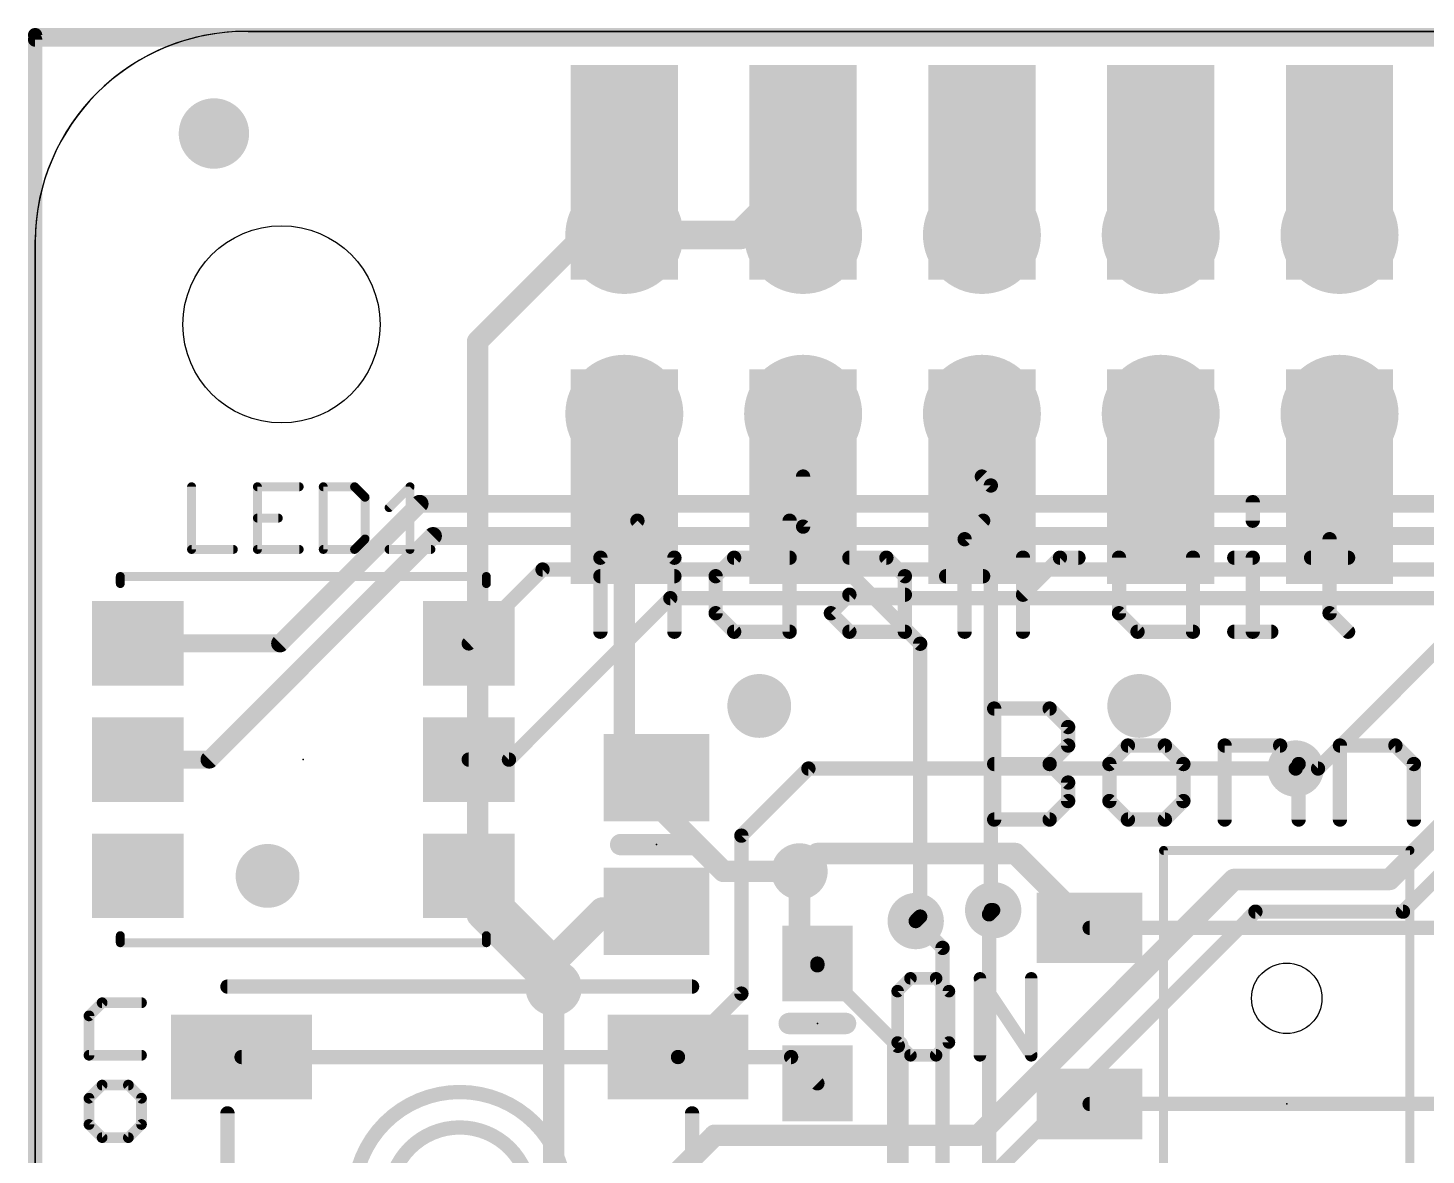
# Model space of a CAD drawing. Extents: x -0.1 to 65.1, y -0.2 to 30.7.
# Drawn here: x -0.1 to 19.76, y 14.71 to 30.71 of the extents above; entities that cross this region are included whole.
import ezdxf

# ---------------------------------------------------------------- set-up
doc = ezdxf.new("R2010")
doc.units = 0
for name, color, linetype in [('1', 12, 'CONTINUOUS'), ('16', 5, 'CONTINUOUS'), ('17', 110, 'CONTINUOUS'), ('18', 110, 'CONTINUOUS'), ('20', 4, 'CONTINUOUS'), ('21', 40, 'CONTINUOUS'), ('23', 40, 'CONTINUOUS')]:
    doc.layers.add(name, color=color, linetype=linetype)

# ---------------------------------------------------------------- blocks, each defined once
blk = doc.blocks.new('RECT')
blk.add_solid([(-0.5, -0.5), (0.5, -0.5), (-0.5, 0.5), (0.5, 0.5)])
blk = doc.blocks.new('ROUNDP')
at = {"const_width": 0.5}
blk.add_lwpolyline([(0, -0.25, 1), (0, 0.25, 1), (0, -0.25)], format="xyb", dxfattribs=at)
blk = doc.blocks.new('PIE')
at = {"const_width": 0.5}
blk.add_lwpolyline([(0, -0.25, 1), (0, 0.25, 1), (0, -0.25)], format="xyb", dxfattribs=at)
blk = doc.blocks.new('ROUNDV')
at = {"const_width": 0.5}
blk.add_lwpolyline([(0, -0.25, 1), (0, 0.25, 1), (0, -0.25)], format="xyb", dxfattribs=at)

msp = doc.modelspace()

# ---------------------------------------------------------------- linework, layer by layer
at = {"layer": '1'}
for points, const_width in [([(0, 30.607), (65.024, 30.607)], 0.2032), ([(0, 0), (0, 30.607)], 0.2032), ([(5.4621, 23.9522), (3.4799, 21.97)], 0.254), ([(43.5102, 23.9522), (5.4621, 23.9522)], 0.254), ([(2.4765, 20.32), (5.6515, 23.495)], 0.254), ([(5.6515, 23.495), (46.101, 23.495)], 0.254), ([(6.16, 21.97), (7.2088, 23.0188)], 0.2032), ([(29.1133, 23.0188), (7.2088, 23.0188)], 0.2032), ([(6.731, 20.32), (9.0234, 22.6124)], 0.2032), ([(9.0234, 22.6124), (27.5526, 22.6124)], 0.2032), ([(3.4799, 21.97), (1.46, 21.97)], 0.254), ([(1.46, 20.32), (2.4765, 20.32)], 0.254), ([(6.16, 20.32), (6.731, 20.32)], 0.2032), ([(10.9855, 20.193), (10.033, 19.2405)], 0.2032), ([(17.907, 20.193), (10.9855, 20.193)], 0.2032), ([(10.033, 19.2405), (10.033, 16.9975)], 0.2032), ([(10.8585, 18.7325), (11.1125, 18.9865)], 0.3048), ([(11.1125, 18.9865), (13.924, 18.9865)], 0.3048), ([(13.924, 18.9865), (14.98, 17.9305)], 0.3048), ([(6.16, 18.67), (7.366, 17.464)], 0.4064), ([(10.8585, 18.7325), (10.8585, 17.6775)], 0.3048), ([(8.0655, 18.1635), (7.366, 17.464)], 0.4064), ([(8.8265, 18.1635), (8.0655, 18.1635)], 0.4064), ([(13.6098, 18.1818), (13.5509, 18.1229)], 0.2032), ([(12.8905, 17.6467), (12.5095, 18.0277)], 0.2032), ([(13.5509, 18.1229), (13.5509, 11.6149)], 0.2032), ([(14.98, 17.9305), (20.58, 17.9305)], 0.2032), ([(10.8585, 17.6775), (11.1125, 17.4235)], 0.3048), ([(12.8905, 11.5895), (12.8905, 17.6467)], 0.2032), ([(7.366, 17.464), (7.366, 17.0815)], 0.4064), ([(11.1125, 17.4235), (11.1125, 17.399)], 0.2032), ([(12.2555, 16.256), (11.1125, 17.399)], 0.2032), ([(9.1325, 16.097), (10.033, 16.9975)], 0.2032), ([(12.2555, 11.684), (12.2555, 16.256)], 0.3048), ([(2.9325, 16.097), (9.1325, 16.097)], 0.2032), ([(9.1325, 16.097), (10.739, 16.097)], 0.2032), ([(10.739, 16.097), (11.1125, 15.7235)], 0.2032), ([(14.98, 15.4305), (20.58, 15.4305)], 0.2032)]:
    msp.add_lwpolyline(points, dxfattribs=dict(at, const_width=const_width))
for points, const_width in [([(0, 30.6578, 1), (0, 30.5562)], 0.1016), ([(0.0508, 30.607, 1), (-0.0508, 30.607)], 0.1016), ([(5.4621, 24.0157, 1), (5.4621, 23.8887)], 0.127), ([(5.507, 23.9073, 1), (5.4172, 23.9971)], 0.127), ([(5.6515, 23.5585, 1), (5.6515, 23.4315)], 0.127), ([(5.6964, 23.4501, 1), (5.6066, 23.5399)], 0.127), ([(7.2088, 23.0695, 1), (7.2088, 22.968)], 0.1016), ([(7.2447, 22.9828, 1), (7.1728, 23.0547)], 0.1016), ([(9.0234, 22.6632, 1), (9.0234, 22.5616)], 0.1016), ([(9.0593, 22.5764, 1), (8.9874, 22.6483)], 0.1016), ([(1.46, 22.0335, 1), (1.46, 21.9065)], 0.127), ([(3.435, 22.0149, 1), (3.5248, 21.9251)], 0.127), ([(3.4799, 21.9065, 1), (3.4799, 22.0335)], 0.127), ([(6.1241, 22.0059, 1), (6.1959, 21.9341)], 0.1016), ([(1.46, 20.3835, 1), (1.46, 20.2565)], 0.127), ([(2.4316, 20.3649, 1), (2.5214, 20.2751)], 0.127), ([(2.4765, 20.2565, 1), (2.4765, 20.3835)], 0.127), ([(6.16, 20.3708, 1), (6.16, 20.2692)], 0.1016), ([(6.6951, 20.3559, 1), (6.7669, 20.2841)], 0.1016), ([(6.731, 20.2692, 1), (6.731, 20.3708)], 0.1016), ([(10.9855, 20.2438, 1), (10.9855, 20.1422)], 0.1016), ([(11.0214, 20.1571, 1), (10.9496, 20.2289)], 0.1016), ([(17.907, 20.1422, 1), (17.907, 20.2438)], 0.1016), ([(10.0838, 19.2405, 1), (9.9822, 19.2405)], 0.1016), ([(9.9971, 19.2764, 1), (10.0689, 19.2046)], 0.1016), ([(11.1125, 19.0627, 1), (11.1125, 18.9103)], 0.1524), ([(11.1664, 18.9326, 1), (11.0586, 19.0404)], 0.1524), ([(13.9779, 19.0404, 1), (13.8701, 18.9326)], 0.1524), ([(13.924, 18.9103, 1), (13.924, 19.0627)], 0.1524), ([(6.2318, 18.7418, 1), (6.0882, 18.5982)], 0.2032), ([(10.9347, 18.7325, 1), (10.7823, 18.7325)], 0.1524), ([(10.8046, 18.7864, 1), (10.9124, 18.6786)], 0.1524), ([(8.0655, 18.2651, 1), (8.0655, 18.0619)], 0.2032), ([(8.1373, 18.0917, 1), (7.9937, 18.2353)], 0.2032), ([(8.8265, 18.0619, 1), (8.8265, 18.2651)], 0.2032), ([(13.6457, 18.1459, 1), (13.5739, 18.2177)], 0.1016), ([(12.5454, 18.0636, 1), (12.4736, 17.9917)], 0.1016), ([(13.6017, 18.1229, 1), (13.5001, 18.1229)], 0.1016), ([(13.515, 18.1588, 1), (13.5868, 18.087)], 0.1016), ([(14.9261, 17.8766, 1), (15.0339, 17.9844)], 0.1524), ([(14.98, 17.9813, 1), (14.98, 17.8797)], 0.1016), ([(10.9124, 17.7314, 1), (10.8046, 17.6236)], 0.1524), ([(10.7823, 17.6775, 1), (10.9347, 17.6775)], 0.1524), ([(12.9413, 17.6467, 1), (12.8397, 17.6467)], 0.1016), ([(12.8546, 17.6107, 1), (12.9264, 17.6826)], 0.1016), ([(7.4676, 17.464, 1), (7.2644, 17.464)], 0.2032), ([(7.2942, 17.5358, 1), (7.4378, 17.3922)], 0.2032), ([(7.2942, 17.3922, 1), (7.4378, 17.5358)], 0.2032), ([(11.0586, 17.3696, 1), (11.1664, 17.4774)], 0.1524), ([(11.1633, 17.4235, 1), (11.0617, 17.4235)], 0.1016), ([(11.1484, 17.4349, 1), (11.0766, 17.3631)], 0.1016), ([(11.0617, 17.399, 1), (11.1633, 17.399)], 0.1016), ([(7.2644, 17.0815, 1), (7.4676, 17.0815)], 0.2032), ([(10.0689, 16.9616, 1), (9.9971, 17.0334)], 0.1016), ([(9.9822, 16.9975, 1), (10.0838, 16.9975)], 0.1016), ([(12.3317, 16.256, 1), (12.1793, 16.256)], 0.1524), ([(12.2196, 16.2201, 1), (12.2914, 16.2919)], 0.1016), ([(2.9325, 16.1478, 1), (2.9325, 16.0462)], 0.1016), ([(9.1325, 16.1478, 1), (9.1325, 16.0462)], 0.1016), ([(9.0966, 16.1329, 1), (9.1684, 16.0611)], 0.1016), ([(9.1325, 16.0462, 1), (9.1325, 16.1478)], 0.1016), ([(10.7749, 16.1329, 1), (10.7031, 16.0611)], 0.1016), ([(10.739, 16.0462, 1), (10.739, 16.1478)], 0.1016), ([(11.0766, 15.6876, 1), (11.1484, 15.7594)], 0.1016), ([(14.98, 15.4813, 1), (14.98, 15.3797)], 0.1016)]:
    msp.add_lwpolyline(points, format="xyb", dxfattribs=dict(at, const_width=const_width))
at = {"layer": '16'}
for points, const_width in [([(0, 30.5435), (65.024, 30.5435)], 0.2032), ([(0, -0.0635), (0, 30.5435)], 0.2032), ([(8.3696, 28.6574), (8.37, 28.657)], 0.4064), ([(8.37, 28.657), (8.37, 27.77)], 0.4064), ([(10.9096, 28.6574), (10.0222, 27.77)], 0.4064), ([(10.9096, 28.6574), (10.91, 28.657)], 0.4064), ([(10.91, 28.657), (10.91, 27.77)], 0.4064), ([(13.4496, 28.6574), (13.45, 28.657)], 0.4064), ([(13.45, 28.657), (13.45, 27.77)], 0.4064), ([(15.9896, 28.6574), (15.99, 28.657)], 0.4064), ([(15.99, 28.657), (15.99, 27.77)], 0.4064), ([(18.5296, 28.6574), (18.53, 28.657)], 0.4064), ([(18.53, 28.657), (18.53, 27.77)], 0.4064), ([(7.7985, 27.77), (6.2865, 26.258)], 0.3048), ([(7.7985, 27.77), (8.37, 27.77)], 0.3048), ([(10.0222, 27.77), (8.37, 27.77)], 0.4064), ([(6.2865, 18.0975), (6.2865, 26.258)], 0.3048), ([(8.3696, 25.2296), (8.37, 25.23)], 0.4064), ([(8.3696, 24.3394), (8.3696, 25.2296)], 0.4064), ([(10.9096, 25.2296), (10.91, 25.23)], 0.4064), ([(10.9096, 24.3394), (10.9096, 25.2296)], 0.4064), ([(13.4496, 25.2296), (13.45, 25.23)], 0.4064), ([(13.4496, 24.3394), (13.4496, 25.2296)], 0.4064), ([(15.9896, 25.2296), (15.99, 25.23)], 0.4064), ([(15.9896, 24.3394), (15.9896, 25.2296)], 0.4064), ([(8.3696, 20.1419), (8.3696, 24.3394)], 0.3048), ([(10.9096, 24.3394), (10.9096, 23.6281)], 0.2032), ([(13.4496, 24.3394), (13.5766, 24.2124)], 0.2032), ([(13.5766, 24.2124), (13.5766, 18.1818)], 0.2032), ([(12.573, 21.9647), (10.9096, 23.6281)], 0.2032), ([(21.0696, 23.0381), (18.2245, 20.193)], 0.2032), ([(12.573, 21.9647), (12.573, 18.0912)], 0.2032), ([(9.779, 18.7325), (8.3696, 20.1419)], 0.3048), ([(17.907, 20.193), (18.2245, 20.193)], 0.2032), ([(19.2416, 18.6182), (20.4481, 19.8247)], 0.3048), ([(19.431, 18.161), (20.6375, 19.3675)], 0.2032), ([(10.8585, 18.7325), (9.779, 18.7325)], 0.3048), ([(13.3985, 14.986), (17.0307, 18.6182)], 0.3048), ([(17.0307, 18.6182), (19.2416, 18.6182)], 0.3048), ([(13.5766, 18.1818), (13.6098, 18.1818)], 0.2032), ([(7.366, 17.018), (6.2865, 18.0975)], 0.3048), ([(12.573, 18.0912), (12.5095, 18.0277)], 0.2032), ([(17.3355, 18.161), (13.2715, 14.097)], 0.2032), ([(17.3355, 18.161), (19.431, 18.161)], 0.2032), ([(7.366, 17.0815), (7.366, 17.018)], 0.3048), ([(7.366, 17.018), (7.366, 13.5255)], 0.3048), ([(8.8265, 14.1605), (9.652, 14.986)], 0.3048), ([(9.652, 14.986), (13.3985, 14.986)], 0.3048)]:
    msp.add_lwpolyline(points, dxfattribs=dict(at, const_width=const_width))
for points, const_width in [([(0, 30.5943, 1), (0, 30.4927)], 0.1016), ([(0.0508, 30.5435, 1), (-0.0508, 30.5435)], 0.1016), ([(8.4414, 28.7292, 1), (8.2978, 28.5856)], 0.2032), ([(8.4716, 28.657, 1), (8.2684, 28.657)], 0.2032), ([(8.2982, 28.5852, 1), (8.4418, 28.7288)], 0.2032), ([(10.9814, 28.7292, 1), (10.8378, 28.5856)], 0.2032), ([(11.0116, 28.657, 1), (10.8084, 28.657)], 0.2032), ([(10.9814, 28.5856, 1), (10.8378, 28.7292)], 0.2032), ([(10.8382, 28.5852, 1), (10.9818, 28.7288)], 0.2032), ([(13.5214, 28.7292, 1), (13.3778, 28.5856)], 0.2032), ([(13.5516, 28.657, 1), (13.3484, 28.657)], 0.2032), ([(13.3782, 28.5852, 1), (13.5218, 28.7288)], 0.2032), ([(16.0614, 28.7292, 1), (15.9178, 28.5856)], 0.2032), ([(16.0916, 28.657, 1), (15.8884, 28.657)], 0.2032), ([(15.9182, 28.5852, 1), (16.0618, 28.7288)], 0.2032), ([(18.6014, 28.7292, 1), (18.4578, 28.5856)], 0.2032), ([(18.6316, 28.657, 1), (18.4284, 28.657)], 0.2032), ([(18.4582, 28.5852, 1), (18.6018, 28.7288)], 0.2032), ([(7.7985, 27.8462, 1), (7.7985, 27.6938)], 0.1524), ([(7.8524, 27.7161, 1), (7.7446, 27.8239)], 0.1524), ([(8.37, 27.8716, 1), (8.37, 27.6684)], 0.2032), ([(8.2684, 27.77, 1), (8.4716, 27.77)], 0.2032), ([(8.37, 27.6938, 1), (8.37, 27.8462)], 0.1524), ([(9.9504, 27.8418, 1), (10.094, 27.6982)], 0.2032), ([(10.0222, 27.6684, 1), (10.0222, 27.8716)], 0.2032), ([(10.8084, 27.77, 1), (11.0116, 27.77)], 0.2032), ([(13.3484, 27.77, 1), (13.5516, 27.77)], 0.2032), ([(15.8884, 27.77, 1), (16.0916, 27.77)], 0.2032), ([(18.4284, 27.77, 1), (18.6316, 27.77)], 0.2032), ([(6.3627, 26.258, 1), (6.2103, 26.258)], 0.1524), ([(6.2326, 26.3119, 1), (6.3404, 26.2041)], 0.1524), ([(8.4712, 25.2296, 1), (8.268, 25.2296)], 0.2032), ([(8.4418, 25.1582, 1), (8.2982, 25.3018)], 0.2032), ([(11.0112, 25.2296, 1), (10.808, 25.2296)], 0.2032), ([(10.9818, 25.1582, 1), (10.8382, 25.3018)], 0.2032), ([(13.5512, 25.2296, 1), (13.348, 25.2296)], 0.2032), ([(13.5218, 25.1582, 1), (13.3782, 25.3018)], 0.2032), ([(16.0912, 25.2296, 1), (15.888, 25.2296)], 0.2032), ([(16.0618, 25.1582, 1), (15.9182, 25.3018)], 0.2032), ([(8.2978, 25.3014, 1), (8.4414, 25.1578)], 0.2032), ([(10.8378, 25.3014, 1), (10.9814, 25.1578)], 0.2032), ([(13.3778, 25.3014, 1), (13.5214, 25.1578)], 0.2032), ([(15.9178, 25.3014, 1), (16.0614, 25.1578)], 0.2032), ([(8.268, 24.3394, 1), (8.4712, 24.3394)], 0.2032), ([(8.4458, 24.3394, 1), (8.2934, 24.3394)], 0.1524), ([(10.808, 24.3394, 1), (11.0112, 24.3394)], 0.2032), ([(10.9604, 24.3394, 1), (10.8588, 24.3394)], 0.1016), ([(13.348, 24.3394, 1), (13.5512, 24.3394)], 0.2032), ([(13.4855, 24.3753, 1), (13.4137, 24.3035)], 0.1016), ([(15.888, 24.3394, 1), (16.0912, 24.3394)], 0.2032), ([(13.6274, 24.2124, 1), (13.5258, 24.2124)], 0.1016), ([(13.5407, 24.1765, 1), (13.6125, 24.2483)], 0.1016), ([(10.9455, 23.664, 1), (10.8737, 23.5921)], 0.1016), ([(10.8588, 23.6281, 1), (10.9604, 23.6281)], 0.1016), ([(12.6238, 21.9647, 1), (12.5222, 21.9647)], 0.1016), ([(12.5371, 21.9287, 1), (12.6089, 22.0006)], 0.1016), ([(8.4235, 20.1958, 1), (8.3157, 20.088)], 0.1524), ([(17.907, 20.2438, 1), (17.907, 20.1422)], 0.1016), ([(18.1886, 20.2289, 1), (18.2604, 20.1571)], 0.1016), ([(18.2245, 20.1422, 1), (18.2245, 20.2438)], 0.1016), ([(8.2934, 20.1419, 1), (8.4458, 20.1419)], 0.1524), ([(9.779, 18.8087, 1), (9.779, 18.6563)], 0.1524), ([(10.8585, 18.6563, 1), (10.8585, 18.8087)], 0.1524), ([(9.7251, 18.6786, 1), (9.8329, 18.7864)], 0.1524), ([(17.0307, 18.6944, 1), (17.0307, 18.542)], 0.1524), ([(17.0846, 18.5643, 1), (16.9768, 18.6721)], 0.1524), ([(19.1877, 18.6721, 1), (19.2955, 18.5643)], 0.1524), ([(19.2416, 18.542, 1), (19.2416, 18.6944)], 0.1524), ([(13.5766, 18.2326, 1), (13.5766, 18.131)], 0.1016), ([(13.6098, 18.131, 1), (13.6098, 18.2326)], 0.1016), ([(6.3404, 18.1514, 1), (6.2326, 18.0436)], 0.1524), ([(6.2103, 18.0975, 1), (6.3627, 18.0975)], 0.1524), ([(12.4736, 18.0636, 1), (12.5454, 17.9917)], 0.1016), ([(12.5222, 18.0912, 1), (12.6238, 18.0912)], 0.1016), ([(12.6089, 18.0552, 1), (12.5371, 18.1271)], 0.1016), ([(13.5258, 18.1818, 1), (13.6274, 18.1818)], 0.1016), ([(17.3355, 18.2118, 1), (17.3355, 18.1102)], 0.1016), ([(17.3714, 18.1251, 1), (17.2996, 18.1969)], 0.1016), ([(19.3951, 18.1969, 1), (19.4669, 18.1251)], 0.1016), ([(19.431, 18.1102, 1), (19.431, 18.2118)], 0.1016), ([(7.4422, 17.0815, 1), (7.2898, 17.0815)], 0.1524), ([(7.4422, 17.018, 1), (7.2898, 17.018)], 0.1524), ([(7.2898, 17.018, 1), (7.4422, 17.018)], 0.1524), ([(7.3121, 16.9641, 1), (7.4199, 17.0719)], 0.1524), ([(9.652, 15.0622, 1), (9.652, 14.9098)], 0.1524), ([(9.7059, 14.9321, 1), (9.5981, 15.0399)], 0.1524), ([(13.3446, 15.0399, 1), (13.4524, 14.9321)], 0.1524), ([(13.3985, 14.9098, 1), (13.3985, 15.0622)], 0.1524)]:
    msp.add_lwpolyline(points, format="xyb", dxfattribs=dict(at, const_width=const_width))
at = {"layer": '20'}
for p, q in [((62, 30.6604), (3, 30.6604)), ((3.0254, 30.6604), (62.0254, 30.6604)), ((0, 3), (0, 27.7)), ((0, 27.6604), (0, 3))]:
    msp.add_line(p, q, dxfattribs=at)
for centre, radius in [((3.5, 26.5), 1.4), ((17.78, 16.9305), 0.5)]:
    msp.add_circle(centre, radius, dxfattribs=at)
for centre, radius, start, end in [((2.9929, 27.6675), 2.9931, 89.3778, 179.3778), ((3, 27.6604), 3, 90, 180)]:
    msp.add_arc(centre, radius, start, end, dxfattribs=at)
at = {"layer": '21'}
for points, const_width in [([(2.2543, 24.1943, 1), (2.1907, 24.1943)], 0.0635), ([(3.158, 24.226, 1), (3.158, 24.1625)], 0.0635), ([(3.1898, 24.1943, 1), (3.1263, 24.1943)], 0.0635), ([(3.7512, 24.1625, 1), (3.7512, 24.226)], 0.0635), ([(4.0935, 24.226, 1), (4.0935, 24.1625)], 0.0635), ([(4.1253, 24.1943, 1), (4.0618, 24.1943)], 0.0635), ([(4.5609, 24.2167, 1), (4.516, 24.1718)], 0.0635), ([(4.5384, 24.1625, 1), (4.5384, 24.226)], 0.0635), ([(5.3574, 24.1943, 1), (5.2939, 24.1943)], 0.0635), ([(5.3481, 24.1718, 1), (5.3032, 24.2167)], 0.0635), ([(4.7185, 24.046, 1), (4.655, 24.046)], 0.0635), ([(4.6643, 24.0235, 1), (4.7092, 24.0684)], 0.0635), ([(17.3482, 23.9749, 1), (17.2466, 23.9749)], 0.1016), ([(5.0066, 23.9201, 1), (5.0515, 23.8752)], 0.0635), ([(3.158, 23.7811, 1), (3.158, 23.7176)], 0.0635), ([(3.4546, 23.7176, 1), (3.4546, 23.7811)], 0.0635), ([(8.5917, 23.7482, 1), (8.5198, 23.6763)], 0.1016), ([(8.5917, 23.6763, 1), (8.5198, 23.7482)], 0.1016), ([(10.7691, 23.7122, 1), (10.6675, 23.7122)], 0.1016), ([(13.5031, 23.6763, 1), (13.4313, 23.7482)], 0.1016), ([(17.2466, 23.7122, 1), (17.3482, 23.7122)], 0.1016), ([(4.655, 23.4528, 1), (4.7185, 23.4528)], 0.0635), ([(4.7092, 23.4303, 1), (4.6643, 23.4752)], 0.0635), ([(13.2553, 23.4496, 1), (13.1537, 23.4496)], 0.1016), ([(13.1686, 23.4855, 1), (13.2404, 23.4136)], 0.1016), ([(18.4396, 23.4496, 1), (18.338, 23.4496)], 0.1016), ([(2.1907, 23.3045, 1), (2.2543, 23.3045)], 0.0635), ([(2.2225, 23.3362, 1), (2.2225, 23.2728)], 0.0635), ([(2.8157, 23.2728, 1), (2.8157, 23.3362)], 0.0635), ([(3.158, 23.3362, 1), (3.158, 23.2728)], 0.0635), ([(3.1263, 23.3045, 1), (3.1898, 23.3045)], 0.0635), ([(3.7512, 23.2728, 1), (3.7512, 23.3362)], 0.0635), ([(4.0935, 23.3362, 1), (4.0935, 23.2728)], 0.0635), ([(4.0618, 23.3045, 1), (4.1253, 23.3045)], 0.0635), ([(4.516, 23.327, 1), (4.5609, 23.282)], 0.0635), ([(4.5384, 23.2728, 1), (4.5384, 23.3362)], 0.0635), ([(5.0291, 23.3362, 1), (5.0291, 23.2728)], 0.0635), ([(5.2939, 23.3045, 1), (5.3574, 23.3045)], 0.0635), ([(5.6222, 23.2728, 1), (5.6222, 23.3362)], 0.0635), ([(7.9944, 23.2228, 1), (8.0663, 23.1509)], 0.1016), ([(8.0812, 23.1869, 1), (7.9796, 23.1869)], 0.1016), ([(9.1319, 23.1869, 1), (9.0303, 23.1869)], 0.1016), ([(9.0452, 23.1509, 1), (9.117, 23.2228)], 0.1016), ([(9.9302, 23.2377, 1), (9.9302, 23.1361)], 0.1016), ([(9.9661, 23.1509, 1), (9.8943, 23.2228)], 0.1016), ([(10.7183, 23.1361, 1), (10.7183, 23.2377)], 0.1016), ([(11.5674, 23.2377, 1), (11.5674, 23.1361)], 0.1016), ([(12.1287, 23.2228, 1), (12.0568, 23.1509)], 0.1016), ([(12.0927, 23.1361, 1), (12.0927, 23.2377)], 0.1016), ([(14.0841, 23.1869, 1), (13.9825, 23.1869)], 0.1016), ([(14.5586, 23.2377, 1), (14.5586, 23.1361)], 0.1016), ([(14.5946, 23.1509, 1), (14.5227, 23.2228)], 0.1016), ([(14.8213, 23.1361, 1), (14.8213, 23.2377)], 0.1016), ([(15.4484, 23.1869, 1), (15.3468, 23.1869)], 0.1016), ([(16.4991, 23.1869, 1), (16.3975, 23.1869)], 0.1016), ([(17.0347, 23.2377, 1), (17.0347, 23.1361)], 0.1016), ([(17.3482, 23.1869, 1), (17.2466, 23.1869)], 0.1016), ([(17.2974, 23.1361, 1), (17.2974, 23.2377)], 0.1016), ([(18.1262, 23.2377, 1), (18.1262, 23.1361)], 0.1016), ([(18.6515, 23.1361, 1), (18.6515, 23.2377)], 0.1016), ([(1.2417, 22.92, 1), (1.1783, 22.92)], 0.0635), ([(1.21, 22.9518, 1), (1.21, 22.8883)], 0.0635), ([(1.1783, 22.82, 1), (1.2417, 22.82)], 0.0635), ([(6.4417, 22.92, 1), (6.3783, 22.92)], 0.0635), ([(6.3783, 22.82, 1), (6.4417, 22.82)], 0.0635), ([(6.41, 22.8883, 1), (6.41, 22.9518)], 0.0635), ([(8.0304, 22.975, 1), (8.0304, 22.8734)], 0.1016), ([(9.0811, 22.8734, 1), (9.0811, 22.975)], 0.1016), ([(9.7183, 22.9242, 1), (9.6167, 22.9242)], 0.1016), ([(9.6316, 22.9601, 1), (9.7034, 22.8883)], 0.1016), ([(12.4062, 22.9242, 1), (12.3046, 22.9242)], 0.1016), ([(12.3195, 22.8883, 1), (12.3914, 22.9601)], 0.1016), ([(12.9418, 22.975, 1), (12.9418, 22.8734)], 0.1016), ([(13.4672, 22.8734, 1), (13.4672, 22.975)], 0.1016), ([(11.5674, 22.7123, 1), (11.5674, 22.6107)], 0.1016), ([(11.6033, 22.6256, 1), (11.5314, 22.6974)], 0.1016), ([(12.3554, 22.6107, 1), (12.3554, 22.7123)], 0.1016), ([(13.9973, 22.6974, 1), (14.0692, 22.6256)], 0.1016), ([(9.7034, 22.4347, 1), (9.6316, 22.3629)], 0.1016), ([(9.6167, 22.3988, 1), (9.7183, 22.3988)], 0.1016), ([(11.3406, 22.4347, 1), (11.2687, 22.3629)], 0.1016), ([(11.2687, 22.4347, 1), (11.3406, 22.3629)], 0.1016), ([(15.4335, 22.4347, 1), (15.3616, 22.3629)], 0.1016), ([(15.3468, 22.3988, 1), (15.4484, 22.3988)], 0.1016), ([(18.4248, 22.4347, 1), (18.3529, 22.3629)], 0.1016), ([(18.338, 22.3988, 1), (18.4396, 22.3988)], 0.1016), ([(7.9796, 22.1361, 1), (8.0812, 22.1361)], 0.1016), ([(9.0303, 22.1361, 1), (9.1319, 22.1361)], 0.1016), ([(9.9302, 22.1869, 1), (9.9302, 22.0853)], 0.1016), ([(9.8943, 22.1002, 1), (9.9661, 22.172)], 0.1016), ([(10.6675, 22.1361, 1), (10.7691, 22.1361)], 0.1016), ([(10.7183, 22.0853, 1), (10.7183, 22.1869)], 0.1016), ([(11.5674, 22.1869, 1), (11.5674, 22.0853)], 0.1016), ([(11.5314, 22.1002, 1), (11.6033, 22.172)], 0.1016), ([(12.3046, 22.1361, 1), (12.4062, 22.1361)], 0.1016), ([(12.3554, 22.0853, 1), (12.3554, 22.1869)], 0.1016), ([(13.1537, 22.1361, 1), (13.2553, 22.1361)], 0.1016), ([(13.9825, 22.1361, 1), (14.0841, 22.1361)], 0.1016), ([(15.6603, 22.1869, 1), (15.6603, 22.0853)], 0.1016), ([(15.6243, 22.1002, 1), (15.6962, 22.172)], 0.1016), ([(16.3975, 22.1361, 1), (16.4991, 22.1361)], 0.1016), ([(16.4483, 22.0853, 1), (16.4483, 22.1869)], 0.1016), ([(17.0347, 22.1869, 1), (17.0347, 22.0853)], 0.1016), ([(17.2466, 22.1361, 1), (17.3482, 22.1361)], 0.1016), ([(17.5601, 22.0853, 1), (17.5601, 22.1869)], 0.1016), ([(18.6156, 22.1002, 1), (18.6875, 22.172)], 0.1016), ([(13.6748, 21.0452, 1), (13.5732, 21.0452)], 0.1016), ([(13.624, 21.096, 1), (13.624, 20.9944)], 0.1016), ([(14.448, 21.0812, 1), (14.3761, 21.0093)], 0.1016), ([(14.4121, 20.9944, 1), (14.4121, 21.096)], 0.1016), ([(14.7255, 20.7826, 1), (14.6239, 20.7826)], 0.1016), ([(14.6388, 20.7466, 1), (14.7107, 20.8185)], 0.1016), ([(14.6239, 20.5199, 1), (14.7255, 20.5199)], 0.1016), ([(14.7107, 20.4839, 1), (14.6388, 20.5558)], 0.1016), ([(15.5238, 20.5707, 1), (15.5238, 20.4691)], 0.1016), ([(15.5598, 20.4839, 1), (15.4879, 20.5558)], 0.1016), ([(16.0851, 20.5558, 1), (16.0133, 20.4839)], 0.1016), ([(16.0492, 20.4691, 1), (16.0492, 20.5707)], 0.1016), ([(16.9491, 20.5199, 1), (16.8475, 20.5199)], 0.1016), ([(16.8983, 20.5707, 1), (16.8983, 20.4691)], 0.1016), ([(17.7223, 20.5558, 1), (17.6504, 20.4839)], 0.1016), ([(17.6864, 20.4691, 1), (17.6864, 20.5707)], 0.1016), ([(18.5863, 20.5199, 1), (18.4847, 20.5199)], 0.1016), ([(18.5355, 20.5707, 1), (18.5355, 20.4691)], 0.1016), ([(19.3594, 20.5558, 1), (19.2876, 20.4839)], 0.1016), ([(19.3235, 20.4691, 1), (19.3235, 20.5707)], 0.1016), ([(13.624, 20.308, 1), (13.624, 20.2064)], 0.1016), ([(14.448, 20.2931, 1), (14.3761, 20.2213)], 0.1016), ([(14.3761, 20.2931, 1), (14.448, 20.2213)], 0.1016), ([(14.4121, 20.2064, 1), (14.4121, 20.308)], 0.1016), ([(15.3119, 20.2572, 1), (15.2103, 20.2572)], 0.1016), ([(15.2252, 20.2931, 1), (15.2971, 20.2213)], 0.1016), ([(16.3627, 20.2572, 1), (16.2611, 20.2572)], 0.1016), ([(16.276, 20.2213, 1), (16.3478, 20.2931)], 0.1016), ([(17.9999, 20.2572, 1), (17.8983, 20.2572)], 0.1016), ([(17.9131, 20.2213, 1), (17.985, 20.2931)], 0.1016), ([(19.637, 20.2572, 1), (19.5354, 20.2572)], 0.1016), ([(19.5503, 20.2213, 1), (19.6221, 20.2931)], 0.1016), ([(14.7255, 19.9945, 1), (14.6239, 19.9945)], 0.1016), ([(14.6388, 19.9586, 1), (14.7107, 20.0304)], 0.1016), ([(14.6239, 19.7318, 1), (14.7255, 19.7318)], 0.1016), ([(14.7107, 19.6959, 1), (14.6388, 19.7677)], 0.1016), ([(15.2971, 19.7677, 1), (15.2252, 19.6959)], 0.1016), ([(15.2103, 19.7318, 1), (15.3119, 19.7318)], 0.1016), ([(16.2611, 19.7318, 1), (16.3627, 19.7318)], 0.1016), ([(16.3478, 19.6959, 1), (16.276, 19.7677)], 0.1016), ([(13.624, 19.5199, 1), (13.624, 19.4183)], 0.1016), ([(13.5732, 19.4691, 1), (13.6748, 19.4691)], 0.1016), ([(14.3761, 19.505, 1), (14.448, 19.4332)], 0.1016), ([(14.4121, 19.4183, 1), (14.4121, 19.5199)], 0.1016), ([(15.5238, 19.5199, 1), (15.5238, 19.4183)], 0.1016), ([(15.4879, 19.4332, 1), (15.5598, 19.505)], 0.1016), ([(16.0133, 19.505, 1), (16.0851, 19.4332)], 0.1016), ([(16.0492, 19.4183, 1), (16.0492, 19.5199)], 0.1016), ([(16.8475, 19.4691, 1), (16.9491, 19.4691)], 0.1016), ([(17.8983, 19.4691, 1), (17.9999, 19.4691)], 0.1016), ([(18.4847, 19.4691, 1), (18.5863, 19.4691)], 0.1016), ([(19.5354, 19.4691, 1), (19.637, 19.4691)], 0.1016), ([(8.3185, 19.1897, 1), (8.3185, 19.0373)], 0.1524), ([(9.3345, 19.0373, 1), (9.3345, 19.1897)], 0.1524), ([(16.03, 19.0622, 1), (16.03, 18.9988)], 0.0635), ([(16.0617, 19.0305, 1), (15.9983, 19.0305)], 0.0635), ([(19.5617, 19.0305, 1), (19.4983, 19.0305)], 0.0635), ([(19.53, 18.9988, 1), (19.53, 19.0622)], 0.0635), ([(1.2417, 17.82, 1), (1.1783, 17.82)], 0.0635), ([(6.4417, 17.82, 1), (6.3783, 17.82)], 0.0635), ([(1.21, 17.7518, 1), (1.21, 17.6883)], 0.0635), ([(1.1783, 17.72, 1), (1.2417, 17.72)], 0.0635), ([(6.3783, 17.72, 1), (6.4417, 17.72)], 0.0635), ([(6.41, 17.6883, 1), (6.41, 17.7518)], 0.0635), ([(12.4347, 17.259, 1), (12.4347, 17.1701)], 0.0889), ([(12.4661, 17.1831, 1), (12.4033, 17.246)], 0.0889), ([(12.8305, 17.246, 1), (12.7676, 17.1831)], 0.0889), ([(12.7991, 17.1701, 1), (12.7991, 17.259)], 0.0889), ([(13.4663, 17.2145, 1), (13.3774, 17.2145)], 0.0889), ([(13.4589, 17.2392, 1), (13.3849, 17.1899)], 0.0889), ([(14.1951, 17.2145, 1), (14.1062, 17.2145)], 0.0889), ([(2.7325, 17.1478, 1), (2.7325, 17.0462)], 0.1016), ([(9.3325, 17.0462, 1), (9.3325, 17.1478)], 0.1016), ([(12.297, 17.0323, 1), (12.2081, 17.0323)], 0.0889), ([(12.2211, 17.0638, 1), (12.2839, 17.0009)], 0.0889), ([(13.0257, 17.0323, 1), (12.9368, 17.0323)], 0.0889), ([(12.9498, 17.0009, 1), (13.0127, 17.0638)], 0.0889), ([(0.952, 16.906, 1), (0.952, 16.8298)], 0.0762), ([(0.979, 16.8409, 1), (0.9251, 16.8948)], 0.0762), ([(1.5113, 16.8298, 1), (1.5113, 16.906)], 0.0762), ([(0.8037, 16.6815, 1), (0.7275, 16.6815)], 0.0762), ([(0.7387, 16.7084, 1), (0.7925, 16.6545)], 0.0762), ([(10.7125, 16.6497, 1), (10.7125, 16.4973)], 0.1524), ([(11.5125, 16.4973, 1), (11.5125, 16.6497)], 0.1524), ([(12.2839, 16.335, 1), (12.2211, 16.2722)], 0.0889), ([(12.2081, 16.3036, 1), (12.297, 16.3036)], 0.0889), ([(12.9368, 16.3036, 1), (13.0257, 16.3036)], 0.0889), ([(13.0127, 16.2722, 1), (12.9498, 16.335)], 0.0889), ([(0.7656, 16.1603, 1), (0.7656, 16.0841)], 0.0762), ([(0.7275, 16.1222, 1), (0.8037, 16.1222)], 0.0762), ([(1.5113, 16.0841, 1), (1.5113, 16.1603)], 0.0762), ([(12.4347, 16.1659, 1), (12.4347, 16.077)], 0.0889), ([(12.4033, 16.09, 1), (12.4661, 16.1528)], 0.0889), ([(12.7676, 16.1528, 1), (12.8305, 16.09)], 0.0889), ([(12.7991, 16.077, 1), (12.7991, 16.1659)], 0.0889), ([(13.3774, 16.1214, 1), (13.4663, 16.1214)], 0.0889), ([(14.1062, 16.1214, 1), (14.1951, 16.1214)], 0.0889), ([(14.1137, 16.0967, 1), (14.1876, 16.1461)], 0.0889), ([(0.952, 15.7366, 1), (0.952, 15.6604)], 0.0762), ([(0.979, 15.6716, 1), (0.9251, 15.7254)], 0.0762), ([(1.3518, 15.7254, 1), (1.2979, 15.6716)], 0.0762), ([(1.3249, 15.6604, 1), (1.3249, 15.7366)], 0.0762), ([(6.0325, 12.5937, 1), (6.0325, 15.6003, 1), (6.0325, 12.5937)], 0.2032), ([(0.8037, 15.5121, 1), (0.7275, 15.5121)], 0.0762), ([(0.7387, 15.539, 1), (0.7925, 15.4851)], 0.0762), ([(1.5494, 15.5121, 1), (1.4732, 15.5121)], 0.0762), ([(1.4844, 15.4851, 1), (1.5382, 15.539)], 0.0762), ([(2.7833, 15.297, 1), (2.6817, 15.297)], 0.1016), ([(9.3833, 15.297, 1), (9.2817, 15.297)], 0.1016), ([(0.7925, 15.1662, 1), (0.7387, 15.1123)], 0.0762), ([(0.7275, 15.1392, 1), (0.8037, 15.1392)], 0.0762), ([(1.4732, 15.1392, 1), (1.5494, 15.1392)], 0.0762), ([(1.5382, 15.1123, 1), (1.4844, 15.1662)], 0.0762), ([(6.0325, 13.097, 1), (6.0325, 15.097, 1), (6.0325, 13.097)], 0.2032), ([(0.952, 14.9909, 1), (0.952, 14.9147)], 0.0762), ([(0.9251, 14.9258, 1), (0.979, 14.9797)], 0.0762), ([(1.2979, 14.9797, 1), (1.3518, 14.9258)], 0.0762), ([(1.3249, 14.9147, 1), (1.3249, 14.9909)], 0.0762)]:
    msp.add_lwpolyline(points, format="xyb", dxfattribs=dict(at, const_width=const_width))
for points, const_width in [([(2.2225, 24.1943), (2.2225, 23.3045)], 0.127), ([(3.7512, 24.1943), (3.158, 24.1943)], 0.127), ([(3.158, 24.1943), (3.158, 23.3045)], 0.127), ([(4.0935, 24.1943), (4.0935, 23.3045)], 0.127), ([(4.5384, 24.1943), (4.0935, 24.1943)], 0.127), ([(4.6867, 24.046), (4.5384, 24.1943)], 0.127), ([(5.0291, 23.8977), (5.3256, 24.1943)], 0.127), ([(5.3256, 24.1943), (5.3256, 23.3045)], 0.127), ([(4.6867, 23.4528), (4.6867, 24.046)], 0.127), ([(17.2974, 23.9749), (17.2974, 23.7122)], 0.2032), ([(3.158, 23.7494), (3.4546, 23.7494)], 0.127), ([(8.0304, 23.1869), (8.5557, 23.7122)], 0.2032), ([(8.5557, 23.7122), (9.0811, 23.1869)], 0.2032), ([(10.7183, 23.7122), (10.7183, 22.1361)], 0.2032), ([(13.2045, 23.4496), (13.4672, 23.7122)], 0.2032), ([(4.5384, 23.3045), (4.6867, 23.4528)], 0.127), ([(13.2045, 22.1361), (13.2045, 23.4496)], 0.2032), ([(18.3888, 23.4496), (18.3888, 22.3988)], 0.2032), ([(2.2225, 23.3045), (2.8157, 23.3045)], 0.127), ([(3.158, 23.3045), (3.7512, 23.3045)], 0.127), ([(4.0935, 23.3045), (4.5384, 23.3045)], 0.127), ([(5.0291, 23.3045), (5.6222, 23.3045)], 0.127), ([(8.0304, 22.1361), (8.0304, 23.1869)], 0.2032), ([(9.0811, 23.1869), (9.0811, 22.1361)], 0.2032), ([(9.6675, 22.9242), (9.9302, 23.1869)], 0.2032), ([(9.9302, 23.1869), (10.7183, 23.1869)], 0.2032), ([(11.5674, 23.1869), (12.0927, 23.1869)], 0.2032), ([(12.0927, 23.1869), (12.3554, 22.9242)], 0.2032), ([(14.0333, 22.1361), (14.0333, 23.1869)], 0.2032), ([(14.0333, 22.6615), (14.5586, 23.1869)], 0.2032), ([(14.5586, 23.1869), (14.8213, 23.1869)], 0.2032), ([(15.3976, 23.1869), (15.3976, 22.3988)], 0.2032), ([(16.4483, 22.1361), (16.4483, 23.1869)], 0.2032), ([(17.0347, 23.1869), (17.2974, 23.1869)], 0.2032), ([(17.2974, 23.1869), (17.2974, 22.1361)], 0.2032), ([(18.1262, 23.1869), (18.6515, 23.1869)], 0.2032), ([(1.21, 22.82), (1.21, 22.92)], 0.127), ([(1.21, 22.92), (6.41, 22.92)], 0.127), ([(6.41, 22.92), (6.41, 22.82)], 0.127), ([(8.0304, 22.9242), (9.0811, 22.9242)], 0.2032), ([(9.6675, 22.3988), (9.6675, 22.9242)], 0.2032), ([(12.3554, 22.9242), (12.3554, 22.1361)], 0.2032), ([(12.9418, 22.9242), (13.4672, 22.9242)], 0.2032), ([(11.3047, 22.3988), (11.5674, 22.6615)], 0.2032), ([(11.5674, 22.6615), (12.3554, 22.6615)], 0.2032), ([(9.9302, 22.1361), (9.6675, 22.3988)], 0.2032), ([(11.5674, 22.1361), (11.3047, 22.3988)], 0.2032), ([(15.3976, 22.3988), (15.6603, 22.1361)], 0.2032), ([(18.3888, 22.3988), (18.6515, 22.1361)], 0.2032), ([(10.7183, 22.1361), (9.9302, 22.1361)], 0.2032), ([(12.3554, 22.1361), (11.5674, 22.1361)], 0.2032), ([(15.6603, 22.1361), (16.4483, 22.1361)], 0.2032), ([(17.0347, 22.1361), (17.5601, 22.1361)], 0.2032), ([(13.624, 19.4691), (13.624, 21.0452)], 0.2032), ([(13.624, 21.0452), (14.4121, 21.0452)], 0.2032), ([(14.4121, 21.0452), (14.6747, 20.7826)], 0.2032), ([(14.6747, 20.7826), (14.6747, 20.5199)], 0.2032), ([(14.6747, 20.5199), (14.4121, 20.2572)], 0.2032), ([(15.5238, 20.5199), (15.2611, 20.2572)], 0.2032), ([(16.0492, 20.5199), (15.5238, 20.5199)], 0.2032), ([(16.3119, 20.2572), (16.0492, 20.5199)], 0.2032), ([(16.8983, 19.4691), (16.8983, 20.5199)], 0.2032), ([(16.8983, 20.5199), (17.6864, 20.5199)], 0.2032), ([(17.6864, 20.5199), (17.9491, 20.2572)], 0.2032), ([(18.5355, 19.4691), (18.5355, 20.5199)], 0.2032), ([(18.5355, 20.5199), (19.3235, 20.5199)], 0.2032), ([(19.3235, 20.5199), (19.5862, 20.2572)], 0.2032), ([(13.624, 20.2572), (14.4121, 20.2572)], 0.2032), ([(14.4121, 20.2572), (14.6747, 19.9945)], 0.2032), ([(15.2611, 20.2572), (15.2611, 19.7318)], 0.2032), ([(16.3119, 19.7318), (16.3119, 20.2572)], 0.2032), ([(17.9491, 20.2572), (17.9491, 19.4691)], 0.2032), ([(19.5862, 20.2572), (19.5862, 19.4691)], 0.2032), ([(14.6747, 19.9945), (14.6747, 19.7318)], 0.2032), ([(14.6747, 19.7318), (14.4121, 19.4691)], 0.2032), ([(15.2611, 19.7318), (15.5238, 19.4691)], 0.2032), ([(16.0492, 19.4691), (16.3119, 19.7318)], 0.2032), ([(14.4121, 19.4691), (13.624, 19.4691)], 0.2032), ([(15.5238, 19.4691), (16.0492, 19.4691)], 0.2032), ([(8.3185, 19.1135), (9.3345, 19.1135)], 0.3048), ([(16.03, 11.8305), (16.03, 19.0305)], 0.127), ([(16.03, 19.0305), (19.53, 19.0305)], 0.127), ([(19.53, 19.0305), (19.53, 11.8305)], 0.127), ([(1.21, 17.82), (1.21, 17.72)], 0.127), ([(6.41, 17.72), (6.41, 17.82)], 0.127), ([(1.21, 17.72), (6.41, 17.72)], 0.127), ([(12.4347, 17.2145), (12.2525, 17.0323)], 0.1778), ([(12.7991, 17.2145), (12.4347, 17.2145)], 0.1778), ([(12.9813, 17.0323), (12.7991, 17.2145)], 0.1778), ([(13.4219, 16.1214), (13.4219, 17.2145)], 0.1778), ([(13.4219, 17.2145), (14.1507, 16.1214)], 0.1778), ([(14.1507, 16.1214), (14.1507, 17.2145)], 0.1778), ([(2.7325, 17.097), (9.3325, 17.097)], 0.2032), ([(12.2525, 17.0323), (12.2525, 16.3036)], 0.1778), ([(12.9813, 16.3036), (12.9813, 17.0323)], 0.1778), ([(0.7656, 16.6815), (0.952, 16.8679)], 0.1524), ([(0.952, 16.8679), (1.5113, 16.8679)], 0.1524), ([(0.7656, 16.1222), (0.7656, 16.6815)], 0.1524), ([(10.7125, 16.5735), (11.5125, 16.5735)], 0.3048), ([(12.2525, 16.3036), (12.4347, 16.1214)], 0.1778), ([(12.7991, 16.1214), (12.9813, 16.3036)], 0.1778), ([(1.5113, 16.1222), (0.7656, 16.1222)], 0.1524), ([(12.4347, 16.1214), (12.7991, 16.1214)], 0.1778), ([(0.952, 15.6985), (0.7656, 15.5121)], 0.1524), ([(1.3249, 15.6985), (0.952, 15.6985)], 0.1524), ([(1.5113, 15.5121), (1.3249, 15.6985)], 0.1524), ([(0.7656, 15.5121), (0.7656, 15.1392)], 0.1524), ([(1.5113, 15.1392), (1.5113, 15.5121)], 0.1524), ([(2.7325, 12.897), (2.7325, 15.297)], 0.2032), ([(9.3325, 15.297), (9.3325, 12.897)], 0.2032), ([(0.7656, 15.1392), (0.952, 14.9528)], 0.1524), ([(1.3249, 14.9528), (1.5113, 15.1392)], 0.1524), ([(0.952, 14.9528), (1.3249, 14.9528)], 0.1524)]:
    msp.add_lwpolyline(points, dxfattribs=dict(at, const_width=const_width))
at = {"layer": '23'}
for p in [(3.81, 20.32), (8.8265, 19.1135), (11.1125, 16.5735), (17.78, 15.4305)]:
    msp.add_point(p, dxfattribs=at)

# ---------------------------------------------------------------- block references
at = {"layer": '1'}
for p, xscale, yscale, rotation in [((1.46, 21.97), 1.3, 1.2, 180), ((6.16, 21.97), 1.3, 1.2, 180), ((1.46, 20.32), 1.3, 1.2, 180), ((6.16, 20.32), 1.3, 1.2, 180), ((8.8265, 20.0635), 1.24, 1.5, 90), ((1.46, 18.67), 1.3, 1.2, 180), ((6.16, 18.67), 1.3, 1.2, 180), ((8.8265, 18.1635), 1.24, 1.5, 90)]:
    msp.add_blockref('RECT', p, dxfattribs=dict(at, xscale=xscale, yscale=yscale, rotation=rotation))
at = {"layer": '1', "yscale": 1.5, "rotation": 90}
for p in [(14.98, 17.9305), (14.98, 15.4305)]:
    msp.add_blockref('RECT', p, dxfattribs=at)
at = {"layer": '1', "xscale": 1.075, "rotation": 90}
for p in [(11.1125, 17.4235), (11.1125, 15.7235)]:
    msp.add_blockref('RECT', p, dxfattribs=at)
at = {"layer": '1', "xscale": 2, "yscale": 1.2}
for p in [(2.9325, 16.097), (9.1325, 16.097)]:
    msp.add_blockref('RECT', p, dxfattribs=at)
at = {"layer": '16', "xscale": 3.048, "yscale": 1.524}
for p, rotation in [((8.3696, 28.6574), 270), ((10.9096, 28.6574), 270), ((13.4496, 28.6574), 270), ((15.9896, 28.6574), 270), ((18.5296, 28.6574), 270), ((8.3696, 24.3394), 270), ((10.9096, 24.3394), 90), ((13.4496, 24.3394), 90), ((15.9896, 24.3394), 90), ((18.5296, 24.3394), 90)]:
    msp.add_blockref('RECT', p, dxfattribs=dict(at, rotation=rotation))
at = {"layer": '16'}
msp.add_blockref('PIE', (2.54, 29.21), dxfattribs=at)
at = {"layer": '17', "xscale": 1.6764, "yscale": 1.6764}
for p in [(8.37, 27.77), (8.37, 27.77), (10.91, 27.77), (10.91, 27.77), (13.45, 27.77), (13.45, 27.77), (15.99, 27.77), (15.99, 27.77), (18.53, 27.77), (18.53, 27.77), (8.37, 25.23), (8.37, 25.23), (10.91, 25.23), (10.91, 25.23), (13.45, 25.23), (13.45, 25.23), (15.99, 25.23), (15.99, 25.23), (18.53, 25.23), (18.53, 25.23)]:
    msp.add_blockref('ROUNDP', p, dxfattribs=at)
at = {"layer": '18'}
for p, xscale, yscale in [((10.287, 21.082), 0.9064, 0.9064), ((10.287, 21.082), 0.9064, 0.9064), ((15.6845, 21.082), 0.9064, 0.9064), ((15.6845, 21.082), 0.9064, 0.9064), ((17.907, 20.193), 0.8001, 0.8001), ((17.907, 20.193), 0.8001, 0.8001), ((3.302, 18.669), 0.9064, 0.9064), ((3.302, 18.669), 0.9064, 0.9064), ((10.8585, 18.7325), 0.8001, 0.8001), ((10.8585, 18.7325), 0.8001, 0.8001), ((13.6098, 18.1818), 0.8001, 0.8001), ((13.6098, 18.1818), 0.8001, 0.8001), ((12.5095, 18.0277), 0.8001, 0.8001), ((12.5095, 18.0277), 0.8001, 0.8001), ((7.366, 17.0815), 0.8001, 0.8001), ((7.366, 17.0815), 0.8001, 0.8001)]:
    msp.add_blockref('ROUNDV', p, dxfattribs=dict(at, xscale=xscale, yscale=yscale))

doc.saveas('drawing.dxf')
